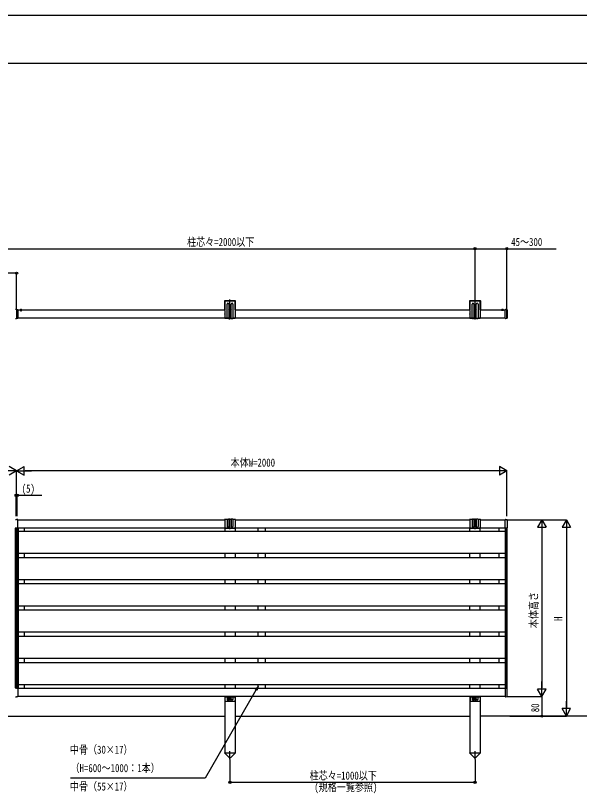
# Model space of a CAD drawing. Units: millimetres, scale not verified. Extents: x -4205 to 4205, y -2970 to 2970.
# Drawn here: x 630 to 2931, y -213 to 2970 of the extents above; entities that cross this region are included whole.
import ezdxf
from ezdxf.enums import TextEntityAlignment as Align

# ---------------------------------------------------------------- set-up
doc = ezdxf.new("R2010")
doc.units = ezdxf.units.MM
doc.header["$LTSCALE"] = 16
for name, color, linetype in [('0-4_YKK_A1', 4, 'Continuous'), ('0-5_YKK_D', 6, 'Continuous'), ('0-6_YKK_ZWAK', 7, 'Continuous')]:
    doc.layers.add(name, color=color, linetype=linetype)
doc.styles.add('ＭＳ ゴシック', font='')
doc.styles.get('ＭＳ ゴシック').set_extended_font_data('MS Gothic')

msp = doc.modelspace()

# ---------------------------------------------------------------- linework, layer by layer
at = {"layer": '0-4_YKK_A1'}
for p, q in [((1482.02, 1805.24), (1482.02, 1771.74)), ((1483.52, 1805.24), (1483.52, 1770.24)), ((1525.52, 1807.74), (1484.52, 1807.74)), ((1525.52, 1806.24), (1484.52, 1806.24)), ((1493.02, 1736.24), (1493.02, 1793.94)), ((1500.02, 1793.94), (1500.02, 1736.24)), ((1505.02, 1731.54), (1505.02, 1812.44)), ((1510.02, 1736.24), (1510.02, 1793.94)), ((1517.02, 1793.94), (1517.02, 1736.24)), ((1526.52, 1770.24), (1526.52, 1805.24)), ((1528.02, 1771.74), (1528.02, 1805.24)), ((2482.02, 1805.24), (2482.02, 1771.74)), ((2483.52, 1805.24), (2483.52, 1770.24)), ((2525.52, 1807.74), (2484.52, 1807.74)), ((2525.52, 1806.24), (2484.52, 1806.24)), ((2493.02, 1736.24), (2493.02, 1793.94)), ((2500.02, 1793.94), (2500.02, 1736.24)), ((2505.02, 1731.54), (2505.02, 1812.44)), ((2510.02, 1736.24), (2510.02, 1793.94)), ((2517.02, 1793.94), (2517.02, 1736.24)), ((2526.52, 1770.24), (2526.52, 1805.24)), ((2528.02, 1771.74), (2528.02, 1805.24)), ((634.52, 1771.99), (630.21, 1771.72)), ((634.52, 1770.99), (634.52, 1736.48)), ((1484.02, 1769.74), (639.02, 1769.74)), ((648.42, 1769.74), (655.62, 1769.74)), ((649.97, 1771.7), (650.87, 1769.89)), ((652.02, 1769.28), (650.87, 1769.89)), ((652.02, 1773.24), (652.02, 1764.08)), ((652.02, 1769.28), (653.16, 1769.89)), ((654.07, 1771.7), (653.16, 1769.89)), ((1484.02, 1769.74), (1482.02, 1771.74)), ((1484.02, 1769.74), (1484.02, 1769.45)), ((1484.02, 1768.02), (1484.02, 1754.45)), ((1484.02, 1753.02), (1484.02, 1736.24)), ((1500.77, 1772.94), (1509.27, 1772.94)), ((1509.27, 1772.94), (1500.77, 1772.94)), ((1503.77, 1772.52), (1502.94, 1772.52)), ((1505.02, 1768.69), (1505.02, 1777.19)), ((1506.26, 1773.35), (1507.09, 1773.35)), ((1528.02, 1771.74), (1526.02, 1769.74)), ((2484.02, 1769.74), (1526.02, 1769.74)), ((1526.02, 1769.74), (1526.02, 1769.45)), ((1526.02, 1768.02), (1526.02, 1754.45)), ((1526.02, 1753.02), (1526.02, 1736.24)), ((2484.02, 1769.74), (2482.02, 1771.74)), ((2484.02, 1769.74), (2484.02, 1769.45)), ((2484.02, 1768.02), (2484.02, 1754.45)), ((2484.02, 1753.02), (2484.02, 1736.24)), ((2500.77, 1772.94), (2509.27, 1772.94)), ((2509.27, 1772.94), (2500.77, 1772.94)), ((2503.77, 1772.52), (2502.94, 1772.52)), ((2505.02, 1768.69), (2505.02, 1777.19)), ((2506.26, 1773.35), (2507.09, 1773.35)), ((2528.02, 1771.74), (2526.02, 1769.74)), ((2628.52, 1769.74), (2526.02, 1769.74)), ((2526.02, 1769.74), (2526.02, 1769.45)), ((2526.02, 1768.02), (2526.02, 1754.45)), ((2526.02, 1753.02), (2526.02, 1736.24)), ((2613.42, 1769.74), (2620.62, 1769.74)), ((2614.97, 1771.7), (2615.87, 1769.89)), ((2617.02, 1769.28), (2615.87, 1769.89)), ((2617.02, 1773.24), (2617.02, 1766.66)), ((2617.02, 1769.28), (2618.16, 1769.89)), ((2619.07, 1771.7), (2618.16, 1769.89)), ((2628.52, 1770.99), (2628.52, 1771.67)), ((2628.52, 1736.49), (2628.52, 1770.99)), ((2628.84, 1771.97), (2635.58, 1771.55)), ((2634.52, 1734.63), (2634.52, 1772.96)), ((2636.52, 1770.56), (2636.52, 1736.92)), ((630.21, 1735.75), (634.52, 1735.49)), ((634.52, 1735.49), (634.52, 1736.48)), ((638.83, 1735.75), (634.52, 1735.49)), ((639.02, 1737.74), (1484.02, 1737.74)), ((639.02, 1736.75), (639.02, 1735.95)), ((1484.02, 1737.74), (1494.02, 1737.74)), ((1484.02, 1736.24), (1493.02, 1736.24)), ((1499.02, 1735.24), (1494.02, 1735.24)), ((1498.02, 1736.74), (1495.02, 1736.74)), ((1499.02, 1737.74), (1511.02, 1737.74)), ((1500.02, 1736.24), (1510.02, 1736.24)), ((1511.02, 1735.24), (1516.02, 1735.24)), ((1512.02, 1736.74), (1515.02, 1736.74)), ((1516.02, 1737.74), (1526.02, 1737.74)), ((1517.02, 1736.24), (1526.02, 1736.24)), ((1526.02, 1737.74), (2484.02, 1737.74)), ((2484.02, 1737.74), (2494.02, 1737.74)), ((2484.02, 1736.24), (2493.02, 1736.24)), ((2499.02, 1735.24), (2494.02, 1735.24)), ((2498.02, 1736.74), (2495.02, 1736.74)), ((2499.02, 1737.74), (2511.02, 1737.74)), ((2500.02, 1736.24), (2510.02, 1736.24)), ((2511.02, 1735.24), (2516.02, 1735.24)), ((2512.02, 1736.74), (2515.02, 1736.74)), ((2516.02, 1737.74), (2526.02, 1737.74)), ((2517.02, 1736.24), (2526.02, 1736.24)), ((2526.02, 1737.74), (2628.52, 1737.74)), ((2628.52, 1735.81), (2628.52, 1736.49)), ((2628.84, 1735.51), (2635.58, 1735.92)), ((630.21, 915.15), (634.52, 915.42)), ((638.83, 915.15), (634.52, 915.42)), ((639.02, 914.16), (639.02, 914.95)), ((639.02, 914.22), (1484.02, 914.22)), ((639.02, 880.92), (639.02, 914.16)), ((1493.02, 915.72), (1484.02, 915.72)), ((1484.02, 915.72), (1484.02, 882.71)), ((1493.02, 915.72), (1493.02, 887.71)), ((1494.02, 916.72), (1499.02, 916.72)), ((1510.02, 915.72), (1500.02, 915.72)), ((1500.02, 915.72), (1500.02, 887.71)), ((1505.02, 876.64), (1505.02, 920.42)), ((1510.02, 915.72), (1510.02, 887.71)), ((1516.02, 916.72), (1511.02, 916.72)), ((1526.02, 915.72), (1517.02, 915.72)), ((1517.02, 915.72), (1517.02, 887.71)), ((1526.02, 915.72), (1526.02, 882.71)), ((1526.02, 914.22), (2484.02, 914.22)), ((2493.02, 915.72), (2484.02, 915.72)), ((2484.02, 915.72), (2484.02, 882.71)), ((2493.02, 915.72), (2493.02, 887.71)), ((2494.02, 916.72), (2499.02, 916.72)), ((2510.02, 915.72), (2500.02, 915.72)), ((2500.02, 915.72), (2500.02, 887.71)), ((2505.02, 876.64), (2505.02, 920.42)), ((2510.02, 915.72), (2510.02, 887.71)), ((2516.02, 916.72), (2511.02, 916.72)), ((2526.02, 915.72), (2517.02, 915.72)), ((2517.02, 915.72), (2517.02, 887.71)), ((2526.02, 915.72), (2526.02, 882.71)), ((2526.02, 914.22), (2628.52, 914.22)), ((2628.84, 915.4), (2635.58, 914.99)), ((2636.52, 913.99), (2636.52, 881.35)), ((635.02, 879.72), (628.02, 879.72)), ((634.52, 879.92), (630.58, 879.92)), ((633.02, 879.72), (633.02, 228.72)), ((634.02, 879.72), (641.02, 879.72)), ((634.02, 879.72), (634.02, 228.72)), ((634.52, 879.92), (638.46, 879.92)), ((635.02, 879.72), (635.02, 228.72)), ((636.02, 879.72), (636.02, 228.72)), ((639.02, 880.12), (639.02, 880.92)), ((2628.52, 880.22), (639.02, 880.22)), ((2628.02, 866.72), (641.02, 866.72)), ((666.02, 866.72), (666.02, 880.22)), ((1484.02, 880.22), (1484.02, 866.72)), ((1486.02, 880.71), (1504.31, 880.71)), ((1505.73, 880.71), (1524.02, 880.71)), ((1526.02, 880.22), (1526.02, 866.72)), ((1619.52, 866.72), (1619.52, 880.22)), ((1649.52, 866.72), (1649.52, 880.22)), ((2484.02, 866.72), (2484.02, 880.22)), ((2486.02, 880.71), (2504.31, 880.71)), ((2505.73, 880.71), (2524.02, 880.71)), ((2526.02, 866.72), (2526.02, 880.22)), ((2603.02, 866.72), (2603.02, 880.22)), ((2635.02, 879.72), (2628.02, 879.72)), ((2628.84, 879.94), (2635.58, 880.35)), ((2633.02, 879.72), (2633.02, 228.72)), ((2635.02, 879.72), (2635.02, 228.72)), ((2628.02, 776.72), (641.02, 776.72)), ((666.02, 759.72), (666.02, 776.72)), ((1484.02, 776.72), (1484.02, 759.72)), ((1526.02, 776.72), (1526.02, 759.72)), ((1619.52, 759.72), (1619.52, 776.72)), ((1649.52, 759.72), (1649.52, 776.72)), ((2484.02, 759.72), (2484.02, 776.72)), ((2526.02, 759.72), (2526.02, 776.72)), ((2603.02, 759.72), (2603.02, 776.72)), ((2628.02, 759.72), (641.02, 759.72)), ((2628.02, 669.72), (641.02, 669.72)), ((666.02, 652.72), (666.02, 669.72)), ((1484.02, 669.72), (1484.02, 652.72)), ((1526.02, 669.72), (1526.02, 652.72)), ((1619.52, 652.72), (1619.52, 669.72)), ((1649.52, 652.72), (1649.52, 669.72)), ((2484.02, 652.72), (2484.02, 669.72)), ((2526.02, 652.72), (2526.02, 669.72)), ((2603.02, 652.72), (2603.02, 669.72)), ((2628.02, 652.72), (641.02, 652.72)), ((2628.02, 562.72), (641.02, 562.72)), ((2628.02, 545.72), (641.02, 545.72)), ((666.02, 545.72), (666.02, 562.72)), ((1484.02, 562.72), (1484.02, 545.72)), ((1526.02, 562.72), (1526.02, 545.72)), ((1619.52, 545.72), (1619.52, 562.72)), ((1649.52, 545.72), (1649.52, 562.72)), ((2484.02, 545.72), (2484.02, 562.72)), ((2526.02, 545.72), (2526.02, 562.72)), ((2603.02, 545.72), (2603.02, 562.72)), ((2628.02, 455.72), (641.02, 455.72)), ((666.02, 438.72), (666.02, 455.72)), ((1484.02, 455.72), (1484.02, 438.72)), ((1526.02, 455.72), (1526.02, 438.72)), ((1619.52, 438.72), (1619.52, 455.72)), ((1649.52, 438.72), (1649.52, 455.72)), ((2484.02, 438.72), (2484.02, 455.72)), ((2526.02, 438.72), (2526.02, 455.72)), ((2603.02, 438.72), (2603.02, 455.72)), ((2628.02, 438.72), (641.02, 438.72)), ((2628.02, 348.72), (641.02, 348.72)), ((2628.02, 331.72), (641.02, 331.72)), ((666.02, 331.72), (666.02, 348.72)), ((1484.02, 348.72), (1484.02, 331.72)), ((1526.02, 348.72), (1526.02, 331.72)), ((1619.52, 331.72), (1619.52, 348.72)), ((1649.52, 331.72), (1649.52, 348.72)), ((2484.02, 331.72), (2484.02, 348.72)), ((2526.02, 331.72), (2526.02, 348.72)), ((2603.02, 331.72), (2603.02, 348.72)), ((634.52, 228.52), (630.58, 228.52)), ((634.52, 228.52), (638.46, 228.52)), ((639.02, 228.32), (639.02, 227.52)), ((639.02, 228.22), (2628.52, 228.22)), ((639.02, 227.52), (639.02, 194.28)), ((2628.02, 241.72), (641.02, 241.72)), ((666.02, 228.22), (666.02, 241.72)), ((1484.02, 241.72), (1484.02, 228.22)), ((1526.02, 241.72), (1526.02, 228.22)), ((1619.52, 228.22), (1619.52, 241.72)), ((1649.52, 228.22), (1649.52, 241.72)), ((2484.02, 228.22), (2484.02, 241.72)), ((2526.02, 228.22), (2526.02, 241.72)), ((2603.02, 228.22), (2603.02, 241.72)), ((2628.84, 228.5), (2635.58, 228.09)), ((2636.52, 194.45), (2636.52, 227.09)), ((630.21, 193.29), (634.52, 193.02)), ((638.83, 193.29), (634.52, 193.02)), ((639.02, 194.28), (639.02, 193.49)), ((2628.52, 194.22), (639.02, 194.22)), ((1484.02, 194.22), (1484.02, -35.78)), ((1484.52, 194.22), (1484.52, 188.18)), ((1484.52, 192.72), (1493.52, 192.72)), ((1493.52, 194.22), (1493.52, 182.22)), ((1494.52, 191.72), (1499.52, 191.72)), ((1500.52, 182.22), (1500.52, 194.22)), ((1500.52, 192.72), (1509.52, 192.72)), ((1509.52, 182.22), (1509.52, 194.22)), ((1515.52, 191.72), (1510.52, 191.72)), ((1516.52, 194.22), (1516.52, 182.22)), ((1516.52, 192.72), (1525.52, 192.72)), ((1525.52, 194.22), (1525.52, 188.18)), ((1526.02, 194.22), (1526.02, -35.78)), ((2484.02, 194.22), (2484.02, -35.78)), ((2484.52, 194.22), (2484.52, 188.18)), ((2484.52, 192.72), (2493.52, 192.72)), ((2493.52, 194.22), (2493.52, 182.22)), ((2494.52, 191.72), (2499.52, 191.72)), ((2500.52, 182.22), (2500.52, 194.22)), ((2500.52, 192.72), (2509.52, 192.72)), ((2509.52, 182.22), (2509.52, 194.22)), ((2515.52, 191.72), (2510.52, 191.72)), ((2516.52, 194.22), (2516.52, 182.22)), ((2516.52, 192.72), (2525.52, 192.72)), ((2525.52, 194.22), (2525.52, 188.18)), ((2526.02, 194.22), (2526.02, -35.78)), ((2628.84, 193.04), (2635.58, 193.45)), ((1484.52, 187.26), (1484.52, 177.22)), ((1486.52, 175.22), (1523.52, 175.22)), ((1495.52, 180.22), (1498.52, 180.22)), ((1500.47, 186.22), (1509.57, 186.22)), ((1502.94, 186.57), (1502.94, 185.87)), ((1502.94, 186.57), (1504.17, 186.57)), ((1502.94, 185.87), (1504.17, 185.87)), ((1504.67, 188.3), (1505.37, 188.3)), ((1504.67, 188.3), (1504.67, 187.07)), ((1504.67, 185.37), (1504.67, 184.15)), ((1504.67, 184.15), (1505.37, 184.15)), ((1505.02, 181.67), (1505.02, 190.77)), ((1505.37, 188.3), (1505.37, 187.07)), ((1505.37, 185.37), (1505.37, 184.15)), ((1505.87, 186.57), (1507.09, 186.57)), ((1505.87, 185.87), (1507.09, 185.87)), ((1507.09, 186.57), (1507.09, 185.87)), ((1514.52, 180.22), (1511.52, 180.22)), ((1525.52, 187.26), (1525.52, 177.22)), ((2484.52, 187.26), (2484.52, 177.22)), ((2486.52, 175.22), (2523.52, 175.22)), ((2495.52, 180.22), (2498.52, 180.22)), ((2500.47, 186.22), (2509.57, 186.22)), ((2502.94, 186.57), (2502.94, 185.87)), ((2502.94, 186.57), (2504.17, 186.57)), ((2502.94, 185.87), (2504.17, 185.87)), ((2504.67, 188.3), (2505.37, 188.3)), ((2504.67, 188.3), (2504.67, 187.07)), ((2504.67, 185.37), (2504.67, 184.15)), ((2504.67, 184.15), (2505.37, 184.15)), ((2505.02, 181.67), (2505.02, 190.77)), ((2505.37, 188.3), (2505.37, 187.07)), ((2505.37, 185.37), (2505.37, 184.15)), ((2505.87, 186.57), (2507.09, 186.57)), ((2505.87, 185.87), (2507.09, 185.87)), ((2507.09, 186.57), (2507.09, 185.87)), ((2514.52, 180.22), (2511.52, 180.22)), ((2525.52, 187.26), (2525.52, 177.22)), ((526.02, 114.22), (1484.02, 114.22)), ((1526.02, 114.22), (2484.02, 114.22)), ((3304.08, 114.22), (2526.02, 114.22)), ((1505.02, -61.29), (1505.02, -28.81)), ((2505.02, -61.29), (2505.02, -28.81)), ((1483.82, -36.78), (1483.82, -35.78)), ((1483.82, -35.78), (1526.22, -35.78)), ((1483.82, -36.78), (1501.5, -54.33)), ((1526.22, -36.78), (1508.54, -54.33)), ((1526.22, -35.78), (1526.22, -36.78)), ((2483.82, -36.78), (2483.82, -35.78)), ((2483.82, -35.78), (2526.22, -35.78)), ((2483.82, -36.78), (2501.5, -54.33)), ((2526.22, -36.78), (2508.54, -54.33)), ((2526.22, -35.78), (2526.22, -36.78))]:
    msp.add_line(p, q, dxfattribs=at)
for points in [[(634.52, 1770.99), (634.52, 1771.99), (638.83, 1771.72)], [(639.02, 1771.52), (639.02, 1770.72), (639.02, 1736.75)], [(1502.94, 1772.52), (1502.94, 1773.35), (1503.77, 1773.35)], [(1504.6, 1774.18), (1504.6, 1775.01), (1505.43, 1775.01), (1505.43, 1774.18)], [(1505.43, 1771.69), (1505.43, 1770.86), (1504.6, 1770.86), (1504.6, 1771.69)], [(1507.09, 1773.35), (1507.09, 1772.52), (1506.26, 1772.52)], [(2502.94, 1772.52), (2502.94, 1773.35), (2503.77, 1773.35)], [(2504.6, 1774.18), (2504.6, 1775.01), (2505.43, 1775.01), (2505.43, 1774.18)], [(2505.43, 1771.69), (2505.43, 1770.86), (2504.6, 1770.86), (2504.6, 1771.69)], [(2507.09, 1773.35), (2507.09, 1772.52), (2506.26, 1772.52)], [(2628.52, 880.24), (2628.52, 880.92), (2628.52, 914.42), (2628.52, 915.1)], [(628.02, 879.72), (628.02, 228.72), (635.02, 228.72)], [(641.02, 879.72), (641.02, 228.72), (634.02, 228.72)], [(2628.02, 879.72), (2628.02, 228.72), (2635.02, 228.72)], [(2628.52, 228.2), (2628.52, 227.52), (2628.52, 194.02), (2628.52, 193.34)]]:
    msp.add_lwpolyline(points, dxfattribs=at)
for centre, radius in [((1505.02, 1772.94), 4.25), ((1505.02, 1772.94), 2.25), ((2505.02, 1772.94), 4.25), ((2505.02, 1772.94), 2.25), ((1505.02, 186.22), 4.25), ((1505.02, 179.22), 1.65), ((2505.02, 186.22), 4.25), ((2505.02, 179.22), 1.65)]:
    msp.add_circle(centre, radius, dxfattribs=at)
for centre, radius, start, end in [((1484.52, 1805.24), 2.5, 90, 180), ((1484.52, 1805.24), 1, 90, 180), ((1496.52, 1793.94), 3.5, 0, 180), ((1513.52, 1793.94), 3.5, 0, 180), ((1525.52, 1805.24), 2.5, 0, 90), ((1525.52, 1805.24), 1, 0, 90), ((2484.52, 1805.24), 2.5, 90, 180), ((2484.52, 1805.24), 1, 90, 180), ((2496.52, 1793.94), 3.5, 0, 180), ((2513.52, 1793.94), 3.5, 0, 180), ((2525.52, 1805.24), 2.5, 0, 90), ((2525.52, 1805.24), 1, 0, 90), ((638.82, 1771.52), 0.2, 0, 86.5), ((648.42, 1769.89), 0.154, 152.71904, 270), ((652.02, 1768.04), 4.2, 27.28096, 152.71904), ((655.62, 1769.89), 0.154, 270, 27.28096), ((1483.32, 1768.74), 1, 314.427, 45.573), ((1483.32, 1753.74), 1, 314.427, 45.573), ((1503.77, 1774.18), 0.83, 270, 0), ((1503.77, 1771.69), 0.83, 0, 90), ((1506.26, 1774.18), 0.83, 180, 270), ((1506.26, 1771.69), 0.83, 90, 180), ((1526.72, 1768.74), 1, 134.427, 225.573), ((1526.72, 1753.74), 1, 134.427, 225.573), ((2483.32, 1768.74), 1, 314.427, 45.573), ((2483.32, 1753.74), 1, 314.427, 45.573), ((2503.77, 1774.18), 0.83, 270, 0), ((2503.77, 1771.69), 0.83, 0, 90), ((2506.26, 1774.18), 0.83, 180, 270), ((2506.26, 1771.69), 0.83, 90, 180), ((2526.72, 1768.74), 1, 134.427, 225.573), ((2526.72, 1753.74), 1, 134.427, 225.573), ((2613.42, 1769.89), 0.154, 152.71904, 270), ((2617.02, 1768.04), 4.2, 27.28096, 152.71904), ((2620.62, 1769.89), 0.154, 270, 27.28096), ((2628.82, 1771.67), 0.3, 86.5, 180), ((2635.52, 1770.56), 1, 0, 86.5), ((638.82, 1735.95), 0.2, 273.5, 0), ((1494.02, 1736.24), 1, 180, 270), ((1495.02, 1737.74), 1, 180, 270), ((1498.02, 1737.74), 1, 270, 0), ((1499.02, 1736.24), 1, 270, 0), ((1511.02, 1736.24), 1, 180, 270), ((1512.02, 1737.74), 1, 180, 270), ((1515.02, 1737.74), 1, 270, 0), ((1516.02, 1736.24), 1, 270, 0), ((2494.02, 1736.24), 1, 180, 270), ((2495.02, 1737.74), 1, 180, 270), ((2498.02, 1737.74), 1, 270, 0), ((2499.02, 1736.24), 1, 270, 0), ((2511.02, 1736.24), 1, 180, 270), ((2512.02, 1737.74), 1, 180, 270), ((2515.02, 1737.74), 1, 270, 0), ((2516.02, 1736.24), 1, 270, 0), ((2628.82, 1735.81), 0.3, 180, 273.5), ((2635.52, 1736.92), 1, 273.5, 0), ((638.82, 914.95), 0.2, 0, 86.5), ((1484.02, 913.72), 2, 90, 165.52249), ((1494.02, 915.72), 1, 90, 180), ((1499.02, 915.72), 1, 0, 90), ((1511.02, 915.72), 1, 90, 180), ((1516.02, 915.72), 1, 0, 90), ((1526.02, 913.72), 2, 14.47751, 90), ((2484.02, 913.72), 2, 90, 165.52249), ((2494.02, 915.72), 1, 90, 180), ((2499.02, 915.72), 1, 0, 90), ((2511.02, 915.72), 1, 90, 180), ((2516.02, 915.72), 1, 0, 90), ((2526.02, 913.72), 2, 14.47751, 90), ((2628.82, 915.1), 0.3, 86.5, 180), ((2635.52, 913.99), 1, 0, 86.5), ((630.22, 880.12), 0.202, 179.93968, 269.38321), ((638.82, 880.12), 0.202, 270.61679, 0.06032), ((1486.02, 882.71), 2, 180, 270), ((1496.52, 887.71), 3.5, 180, 0), ((1505.02, 880.01), 1, 44.427, 135.573), ((1513.52, 887.71), 3.5, 180, 0), ((1524.02, 882.71), 2, 270, 0), ((2486.02, 882.71), 2, 180, 270), ((2496.52, 887.71), 3.5, 180, 0), ((2505.02, 880.01), 1, 44.427, 135.573), ((2513.52, 887.71), 3.5, 180, 0), ((2524.02, 882.71), 2, 270, 0), ((2628.82, 880.24), 0.3, 180, 273.5), ((2635.52, 881.35), 1, 273.5, 0), ((630.22, 228.32), 0.202, 90.61679, 180.06032), ((638.82, 228.32), 0.202, 359.93968, 89.38321), ((2628.82, 228.2), 0.3, 86.5, 180), ((2635.52, 227.09), 1, 0, 86.5), ((638.82, 193.49), 0.2, 273.5, 0), ((1494.52, 192.72), 1, 180, 270), ((1499.52, 192.72), 1, 270, 0), ((1510.52, 192.72), 1, 180, 270), ((1515.52, 192.72), 1, 270, 0), ((2494.52, 192.72), 1, 180, 270), ((2499.52, 192.72), 1, 270, 0), ((2510.52, 192.72), 1, 180, 270), ((2515.52, 192.72), 1, 270, 0), ((2628.82, 193.34), 0.3, 180, 273.5), ((2635.52, 194.45), 1, 273.5, 0), ((1484.32, 187.72), 0.5, 293.57818, 66.42182), ((1486.52, 177.22), 2, 180, 270), ((1495.52, 182.22), 2, 180, 270), ((1498.52, 182.22), 2, 270, 0), ((1504.17, 187.07), 0.5, 270, 0), ((1504.17, 185.37), 0.5, 0, 90), ((1505.87, 187.07), 0.5, 180, 270), ((1505.87, 185.37), 0.5, 90, 180), ((1511.52, 182.22), 2, 180, 270), ((1514.52, 182.22), 2, 270, 0), ((1523.52, 177.22), 2, 270, 0), ((1525.72, 187.72), 0.5, 113.57818, 246.42182), ((2484.32, 187.72), 0.5, 293.57818, 66.42182), ((2486.52, 177.22), 2, 180, 270), ((2495.52, 182.22), 2, 180, 270), ((2498.52, 182.22), 2, 270, 0), ((2504.17, 187.07), 0.5, 270, 0), ((2504.17, 185.37), 0.5, 0, 90), ((2505.87, 187.07), 0.5, 180, 270), ((2505.87, 185.37), 0.5, 90, 180), ((2511.52, 182.22), 2, 180, 270), ((2514.52, 182.22), 2, 270, 0), ((2523.52, 177.22), 2, 270, 0), ((2525.72, 187.72), 0.5, 113.57818, 246.42182), ((1505.02, -50.78), 5, 225.20979, 314.79021), ((2505.02, -50.78), 5, 225.20979, 314.79021)]:
    msp.add_arc(centre, radius, start, end, dxfattribs=at)
for centre, start_param, end_param in [((630.58, 880.92), 4.6587856, 4.712389), ((638.46, 880.92), 4.712389, 4.7659923), ((630.58, 227.52), 1.5707963, 1.6243997), ((638.46, 227.52), 1.517193, 1.5707963)]:
    msp.add_ellipse(centre, major_axis=(6.74, 0), ratio=0.148374, start_param=start_param, end_param=end_param, dxfattribs=at)
at = {"layer": '0-5_YKK_D'}
for p, q in [((505.02, 2019.74), (2505.02, 2019.74)), ((2505.02, 1813.44), (2505.02, 2020.74)), ((2505.02, 1813.44), (2505.02, 2020.74)), ((2634.52, 1773.96), (2634.52, 2020.74)), ((634.52, 1772.99), (634.52, 1920.74)), ((634.52, 1114.22), (573.9, 1114.22)), ((634.52, 1114.22), (604.21, 1131.72)), ((634.52, 1114.22), (604.21, 1096.72)), ((634.52, 1114.22), (664.83, 1131.72)), ((634.52, 929.22), (634.52, 1115.22)), ((634.52, 929.22), (634.52, 1115.22)), ((634.52, 1114.22), (664.83, 1096.72)), ((634.52, 1114.22), (695.14, 1114.22)), ((664.83, 1096.72), (664.83, 1131.72)), ((2599.52, 1114.22), (669.52, 1114.22)), ((2634.52, 1114.22), (2573.9, 1114.22)), ((2634.52, 1114.22), (2604.21, 1131.72)), ((2604.21, 1131.72), (2604.21, 1096.72)), ((2634.52, 1114.22), (2604.21, 1096.72)), ((2634.52, 929.22), (2634.52, 1115.22)), ((632.02, 929.22), (632.02, 1015.22)), ((637.02, 929.22), (637.02, 1015.22)), ((2633.02, 914.22), (2778.52, 914.22)), ((2633.02, 914.22), (2878.52, 914.22)), ((2777.52, 914.22), (2760.02, 883.91)), ((2777.52, 914.22), (2795.02, 883.91)), ((2777.52, 914.22), (2777.52, 853.6)), ((2877.52, 914.22), (2860.02, 883.91)), ((2877.52, 914.22), (2895.02, 883.91)), ((2877.52, 914.22), (2877.52, 853.6)), ((2760.02, 883.91), (2795.02, 883.91)), ((2777.52, 879.22), (2777.52, 229.22)), ((2860.02, 883.91), (2895.02, 883.91)), ((2877.52, 879.22), (2877.52, 149.22)), ((2777.52, 194.22), (2777.52, 254.84)), ((2777.52, 194.22), (2760.02, 224.53)), ((2795.02, 224.53), (2760.02, 224.53)), ((2777.52, 194.22), (2795.02, 224.53)), ((2633.02, 194.22), (2778.52, 194.22)), ((2647.02, 194.22), (2778.52, 194.22)), ((2777.52, 194.22), (2777.52, 114.22)), ((2877.52, 114.22), (2877.52, 174.84)), ((2877.52, 114.22), (2860.02, 144.53)), ((2895.02, 144.53), (2860.02, 144.53)), ((2877.52, 114.22), (2895.02, 144.53)), ((2647.02, 114.22), (2778.52, 114.22)), ((2648.02, 114.22), (2878.52, 114.22)), ((1505.02, -62.29), (1505.02, -156.78)), ((2505.02, -62.29), (2505.02, -156.78)), ((1505.02, -155.78), (2505.02, -155.78))]:
    msp.add_line(p, q, dxfattribs=at)
for points in [[(2505.02, 2019.74), (2634.52, 2019.74), (2835.92, 2019.74)], [(634.52, 1919.74), (505.02, 1919.74), (303.62, 1919.74)], [(632.02, 1014.22), (637.02, 1014.22), (737.62, 1014.22)], [(1619.52, 234.97), (1611.04, 220.23), (1404.22, -139.41), (854.22, -139.41)], [(1607.1, 222.5), (1619.52, 234.97), (1614.99, 217.96)]]:
    msp.add_lwpolyline(points, dxfattribs=at)
for centre in [(2505.02, 2019.74), (2505.02, 2019.74), (2634.52, 2019.74), (634.52, 1919.74), (632.02, 1014.22), (637.02, 1014.22), (2777.52, 114.22), (1505.02, -155.78), (2505.02, -155.78)]:
    msp.add_circle(centre, 4.25, dxfattribs=at)
at = {"layer": '0-6_YKK_ZWAK'}
msp.add_line((3895.02, 2775), (-3904.98, 2775), dxfattribs=at)
msp.add_lwpolyline([(-4205, -2970), (4205, -2970), (4205, 2970), (-4205, 2970)], close=True, dxfattribs=at)

# ---------------------------------------------------------------- texts
at = {"layer": '0-5_YKK_D', "style": 'ＭＳ ゴシック', "width": 0.8}
for s, p in [('柱芯々=2000以下', (1329.82, 2020.74)), ('45～300', (2652.52, 2020.74)), ('本体W=2000', (1507.32, 1121.22)), ('(5)', (655.02, 1015.22)), ('中骨（30×17）', (851.82, -49.11)), ('（H=600～1000：1本）', (854.22, -124.11)), ('柱芯々=1000以下', (1829.82, -154.78)), ('中骨（55×17）', (851.82, -199.11)), ('(規格一覧参照)', (1849.02, -201.78))]:
    msp.add_text(s, height=32.99, dxfattribs=at).set_placement(p, align=Align.BOTTOM_LEFT)
for s, p in [('本体高さ', (2770.52, 472.62)), ('H', (2870.52, 502.22)), ('80', (2776.52, 129.93))]:
    msp.add_text(s, height=32.99, rotation=90, dxfattribs=at).set_placement(p, align=Align.BOTTOM_LEFT)

doc.saveas('drawing.dxf')
